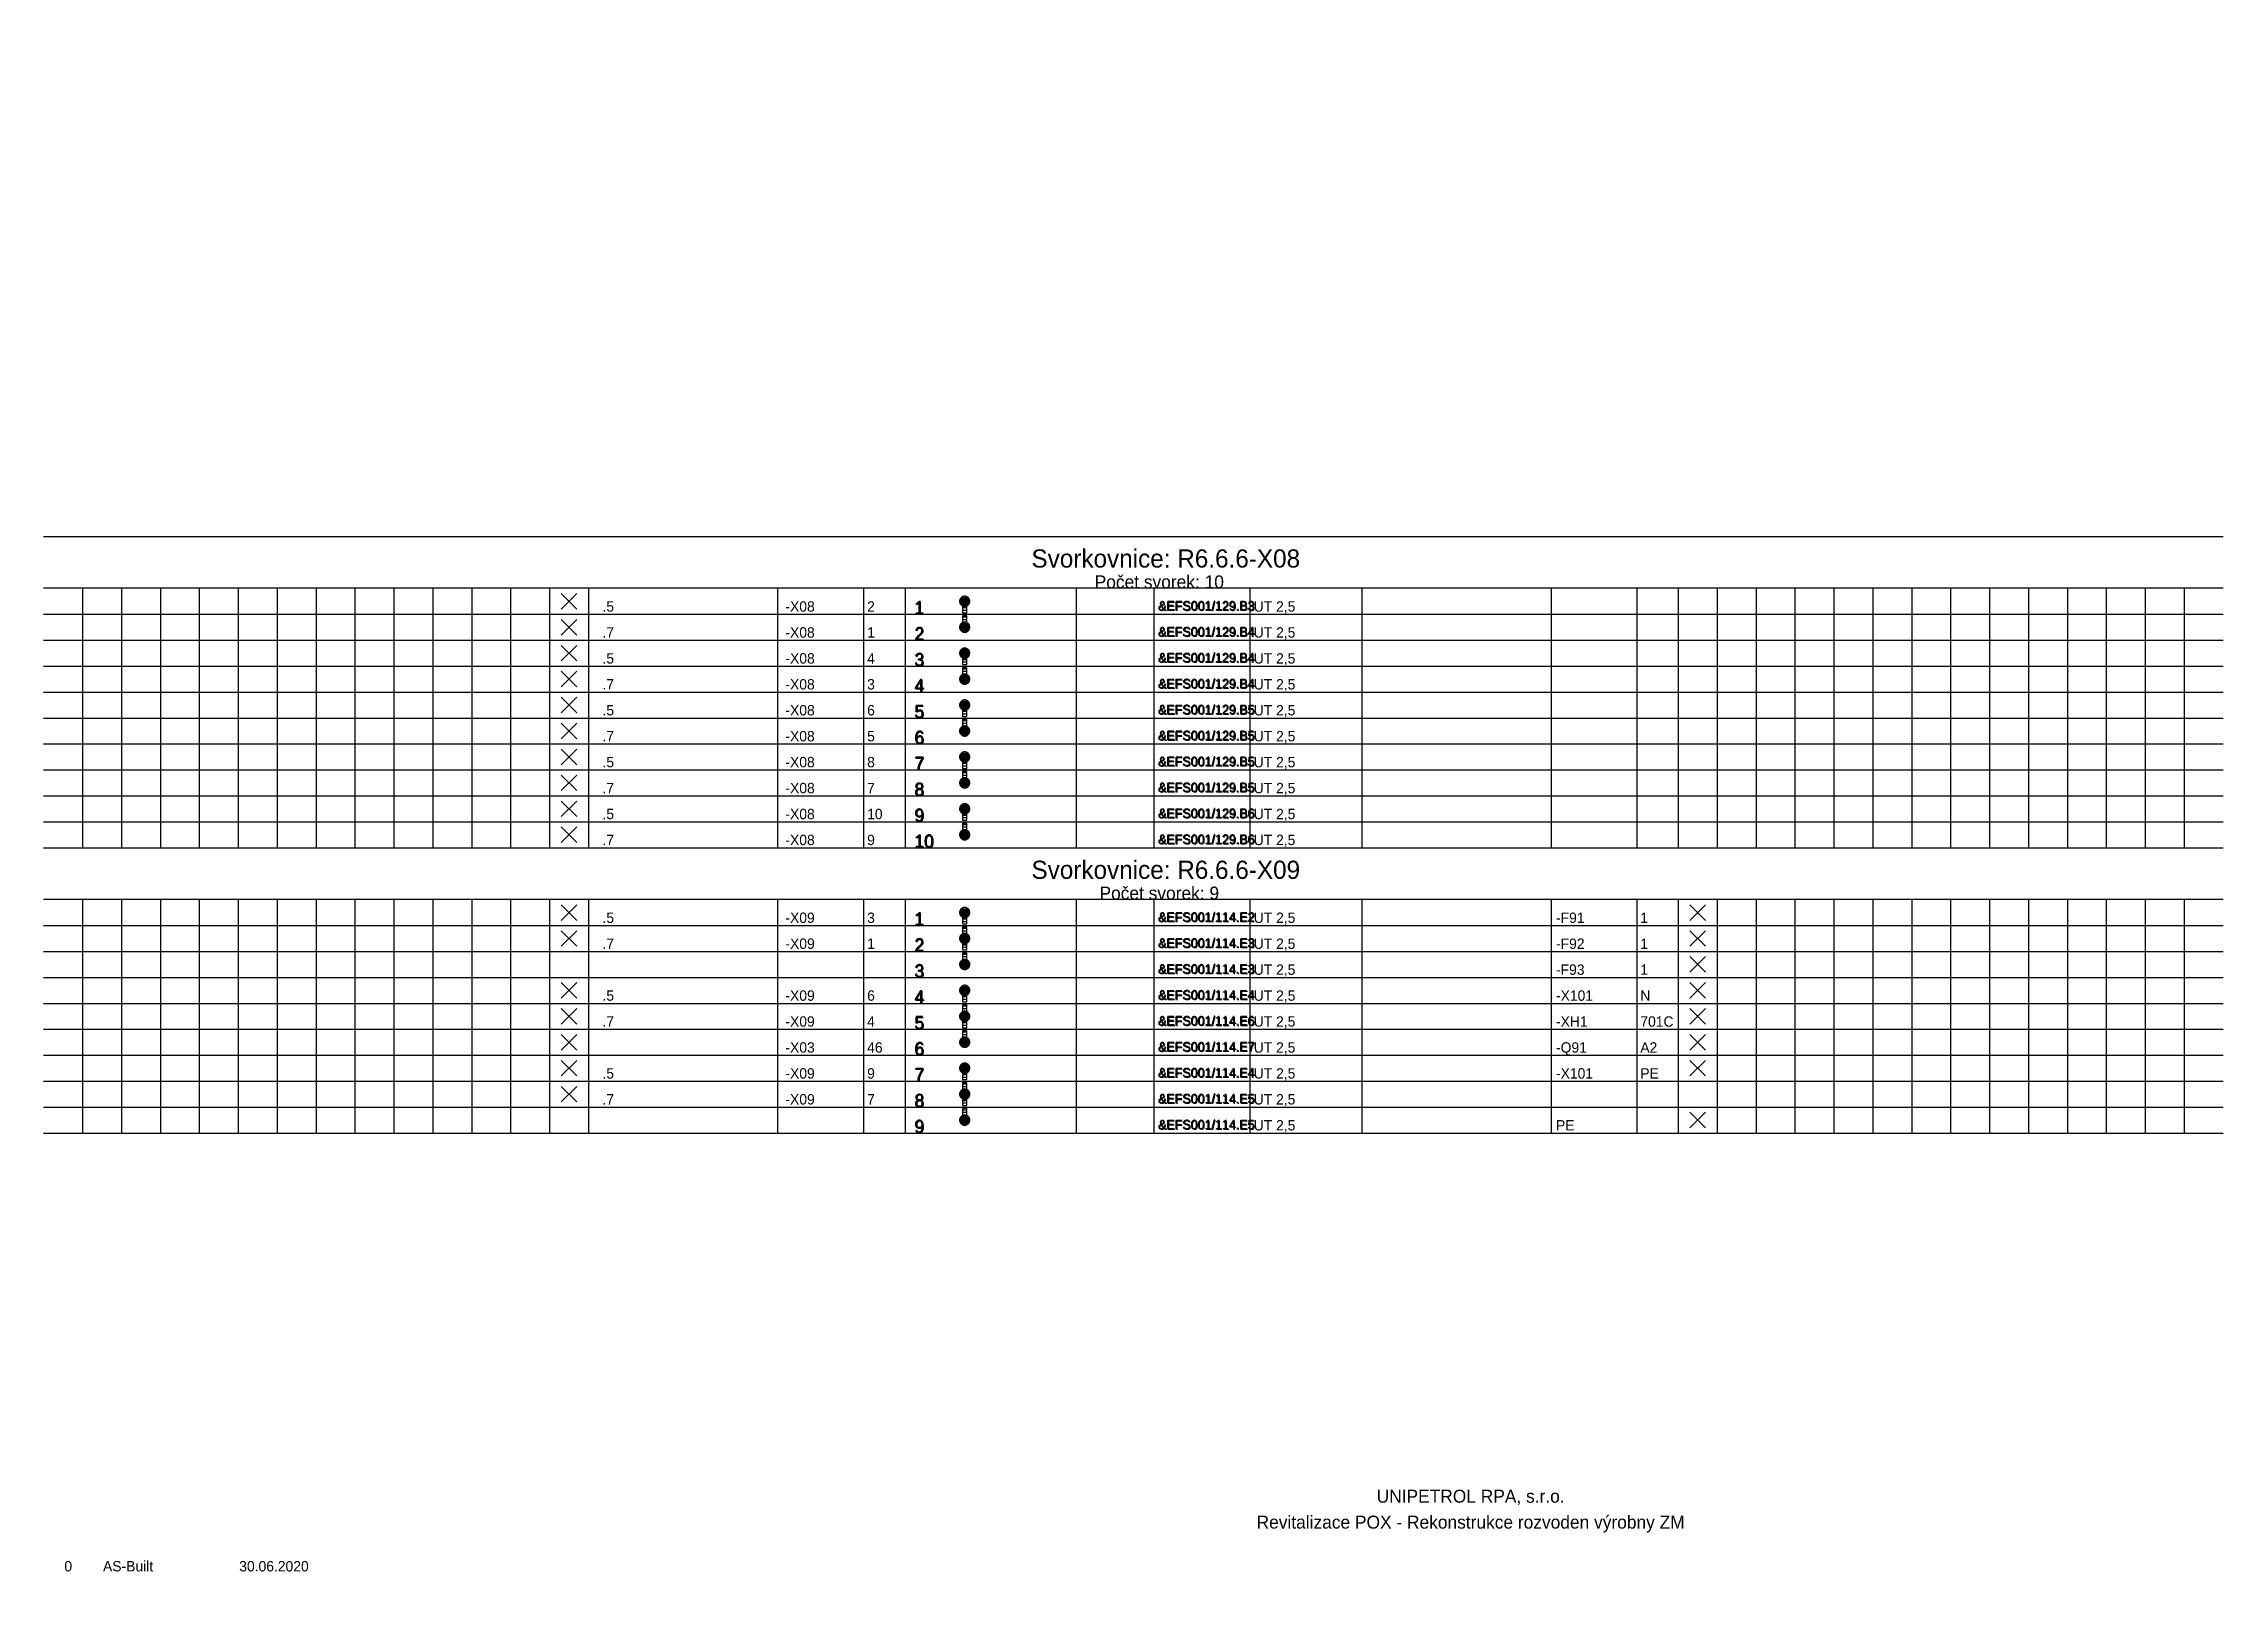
# Model space of a CAD drawing. Extents: x 0 to 420, y -1 to 300.
import ezdxf
from ezdxf.enums import TextEntityAlignment as Align

# ---------------------------------------------------------------- set-up
doc = ezdxf.new("R2010")
doc.units = 0
doc.header["$MEASUREMENT"] = 0
doc.linetypes.add('LTY1', pattern=[0])
for name, color, linetype in [('PEN1', 7, 'LTY1'), ('PEN2', 7, 'LTY1'), ('PEN4', 7, 'LTY1'), ('PEN5', 7, 'LTY1'), ('SYMBOL', 7, 'LTY1')]:
    doc.layers.add(name, color=color, linetype=linetype)
doc.styles.add('NORMSCHRIFT', font='normwin')

# ---------------------------------------------------------------- blocks, each defined once
blk = doc.blocks.new('_SS-BLOK-S')
at = {"layer": 'PEN5', "linetype": 'LTY1'}
for p, q in [((0, -5), (420, -5)), ((420, -15), (0, -15))]:
    blk.add_line(p, q, dxfattribs=at)
at = {"layer": 'PEN1', "style": 'NORMSCHRIFT', "flags": 8}
for tag in ['CODE_1', 'CODE_2', 'CODE_3', 'CODE_4']:
    blk.add_attdef(tag, text='', height=3.5, dxfattribs=at).set_placement((216.25, -11), align=Align.CENTER)
at = {"layer": 'PEN2', "style": 'NORMSCHRIFT', "flags": 8}
blk.add_attdef('CODE_307', text='', height=2.5, dxfattribs=at).set_placement((215, -15), align=Align.CENTER)
at = {"layer": 'PEN4', "style": 'NORMSCHRIFT', "flags": 9}
for tag in ['CODE_558', 'CODE_91']:
    blk.add_attdef(tag, (0, 0), '', height=3.5, dxfattribs=at)
blk = doc.blocks.new('_SS-VETA-S')
at = {"layer": 'PEN1', "linetype": 'LTY1'}
for p, q in [((7.5, 5), (7.5, 0)), ((15, 5), (15, 0)), ((22.5, 5), (22.5, 0)), ((30, 5), (30, 0)), ((37.5, 5), (37.5, 0)), ((45, 5), (45, 0)), ((52.5, 5), (52.5, 0)), ((60, 5), (60, 0)), ((67.5, 5), (67.5, 0)), ((75, 5), (75, 0)), ((82.5, 5), (82.5, 0)), ((90, 5), (90, 0)), ((97.5, 5), (97.5, 0)), ((141.5, 0), (141.5, 5)), ((158, 5), (158, 0)), ((199, 5), (199, 0)), ((214, 0), (214, 5)), ((232.5, 0), (232.5, 5)), ((290.5, 5), (290.5, 0)), ((307, 5), (307, 0)), ((322.5, 5), (322.5, 0)), ((330, 5), (330, 0)), ((337.5, 5), (337.5, 0)), ((345, 5), (345, 0)), ((352.5, 5), (352.5, 0)), ((360, 5), (360, 0)), ((367.5, 5), (367.5, 0)), ((375, 5), (375, 0)), ((382.5, 5), (382.5, 0)), ((390, 5), (390, 0)), ((390, 5), (390, 0)), ((397.5, 5), (397.5, 0)), ((405, 5), (405, 0)), ((412.5, 5), (412.5, 0)), ((0, 0), (420, 0))]:
    blk.add_line(p, q, dxfattribs=at)
at = {"layer": 'PEN5', "linetype": 'LTY1'}
for p, q in [((105, 5), (105, 0)), ((166, 5), (166, 0)), ((254, 5), (254, 0)), ((315, 5), (315, 0))]:
    blk.add_line(p, q, dxfattribs=at)
at = {"layer": 'PEN2', "style": 'NORMSCHRIFT', "flags": 8}
blk.add_attdef('CODE_21', (167.95, -0.1), '', height=2.5, dxfattribs=at)
at = {"layer": 'PEN4', "style": 'NORMSCHRIFT'}
for tag, p, height, flags in [('CODE_63', (0, 0), 3.5, 9), ('CODE_91', (0, 0), 3.5, 9), ('CODE_781', (0, 0), 3.5, 9), ('CODE_782', (0, 0), 3.5, 9), ('CODE_10003', (107.7, 0.5), 2, 8), ('CODE_10001', (107.7, 0.5), 2, 8), ('CODE_10002', (107.7, 0.5), 2, 8), ('CODE_10004', (142.95, 0.5), 2, 8), ('CODE_10021', (158.7, 0.5), 2, 8), ('CODE_41', (233.2, 0.5), 2, 8), ('CODE_11003', (255.95, 0.5), 2, 8), ('CODE_11001', (255.95, 0.5), 2, 8), ('CODE_11002', (255.95, 0.5), 2, 8), ('CODE_11004', (291.45, 0.5), 2, 8), ('CODE_11021', (307.7, 0.5), 2, 8)]:
    blk.add_attdef(tag, p, '', height=height, dxfattribs=dict(at, flags=flags))
at = {"layer": 'PEN4', "style": 'NORMSCHRIFT', "flags": 8}
blk.add_attdef('CODE_45', text='', height=2, dxfattribs=at).set_placement((198.1, 0.4), align=Align.RIGHT)
blk.add_attdef('CODE_10', text='', height=1.8, dxfattribs=at).set_placement((224.2, 0.6), align=Align.CENTER)
blk = doc.blocks.new('_SS-MUST3-S')
at = {"layer": 'PEN1', "linetype": 'LTY1'}
for p, q in [((-0.975, 0.075), (-1, 0)), ((-1, 0), (-0.975, -0.075)), ((-1, 0), (1, 0)), ((-0.95, 0.25), (-0.975, 0.15)), ((-0.975, 0.15), (-0.975, 0.075)), ((-0.925, 0.325), (-0.95, 0.25)), ((-0.95, 0.25), (0.95, 0.25)), ((-0.9, 0.4), (-0.925, 0.325)), ((-0.85, 0.5), (-0.9, 0.4)), ((-0.8, 0.55), (-0.85, 0.5)), ((-0.85, 0.5), (0.85, 0.5)), ((-0.75, 0.625), (-0.8, 0.55)), ((-0.7, 0.7), (-0.75, 0.625)), ((-0.625, 0.75), (-0.7, 0.7)), ((-0.55, 0.8), (-0.625, 0.75)), ((-0.625, 0.75), (0.625, 0.75)), ((-0.5, 0.85), (-0.55, 0.8)), ((-0.4, 0.9), (-0.5, 0.85)), ((-0.325, 0.925), (-0.4, 0.9)), ((-0.4, 0), (-0.4, -2.2)), ((0.4, 0), (-0.4, 0)), ((-0.25, 0.95), (-0.325, 0.925)), ((-0.15, 0.975), (-0.25, 0.95)), ((-0.075, 0.975), (-0.15, 0.975)), ((0, 1), (-0.075, 0.975)), ((0.075, 0.975), (0, 1)), ((0.15, 0.975), (0.075, 0.975)), ((0.25, 0.95), (0.15, 0.975)), ((0.325, 0.925), (0.25, 0.95)), ((0.4, 0.9), (0.325, 0.925)), ((0.5, 0.85), (0.4, 0.9)), ((0.4, -2.2), (0.4, 0)), ((0.55, 0.8), (0.5, 0.85)), ((0.625, 0.75), (0.55, 0.8)), ((0.7, 0.7), (0.625, 0.75)), ((0.75, 0.625), (0.7, 0.7)), ((0.8, 0.55), (0.75, 0.625)), ((0.85, 0.5), (0.8, 0.55)), ((0.9, 0.4), (0.85, 0.5)), ((0.925, 0.325), (0.9, 0.4)), ((0.95, 0.25), (0.925, 0.325)), ((0.975, 0.15), (0.95, 0.25)), ((0.975, 0.075), (0.975, 0.15)), ((1, 0), (0.975, 0.075)), ((0.975, -0.075), (1, 0)), ((-0.975, -0.075), (-0.975, -0.15)), ((-0.975, -0.15), (-0.95, -0.25)), ((-0.95, -0.25), (-0.925, -0.325)), ((-0.95, -0.25), (0.95, -0.25)), ((-0.925, -0.325), (-0.9, -0.4)), ((-0.9, -0.4), (-0.85, -0.5)), ((-0.85, -0.5), (-0.8, -0.55)), ((-0.85, -0.5), (0.85, -0.5)), ((-0.8, -0.55), (-0.75, -0.625)), ((-0.75, -0.625), (-0.7, -0.7)), ((-0.7, -0.7), (-0.625, -0.75)), ((-0.625, -0.75), (-0.55, -0.8)), ((-0.625, -0.75), (0.625, -0.75)), ((-0.55, -0.8), (-0.5, -0.85)), ((-0.5, -0.85), (-0.4, -0.9)), ((-0.4, -0.2), (0.4, -0.2)), ((-0.4, -0.7), (0.4, -0.7)), ((-0.4, -0.9), (-0.325, -0.925)), ((-0.4, -1.2), (0.4, -1.2)), ((-0.4, -1.7), (0.4, -1.7)), ((-0.4, -2.2), (0.4, -2.2)), ((-0.4, -2.2), (0.4, -2.2)), ((-0.325, -0.925), (-0.25, -0.95)), ((-0.25, -0.95), (-0.15, -0.975)), ((-0.15, -0.975), (-0.075, -0.975)), ((-0.075, -0.975), (0, -1)), ((0, -1), (0.075, -0.975)), ((0.075, -0.975), (0.15, -0.975)), ((0.15, -0.975), (0.25, -0.95)), ((0.25, -0.95), (0.325, -0.925)), ((0.325, -0.925), (0.4, -0.9)), ((0.4, -0.9), (0.5, -0.85)), ((0.5, -0.85), (0.55, -0.8)), ((0.55, -0.8), (0.625, -0.75)), ((0.625, -0.75), (0.7, -0.7)), ((0.7, -0.7), (0.75, -0.625)), ((0.75, -0.625), (0.8, -0.55)), ((0.8, -0.55), (0.85, -0.5)), ((0.85, -0.5), (0.9, -0.4)), ((0.9, -0.4), (0.925, -0.325)), ((0.925, -0.325), (0.95, -0.25)), ((0.95, -0.25), (0.975, -0.15)), ((0.975, -0.15), (0.975, -0.075))]:
    blk.add_line(p, q, dxfattribs=at)
blk = doc.blocks.new('_SS-MUST1-S')
at = {"layer": 'PEN1', "linetype": 'LTY1'}
for p, q in [((-0.975, 0.075), (-1, 0)), ((-1, 0), (-0.975, -0.075)), ((-1, 0), (1, 0)), ((-0.95, 0.25), (-0.975, 0.15)), ((-0.975, 0.15), (-0.975, 0.075)), ((-0.925, 0.325), (-0.95, 0.25)), ((-0.95, 0.25), (0.95, 0.25)), ((-0.9, 0.4), (-0.925, 0.325)), ((-0.85, 0.5), (-0.9, 0.4)), ((-0.8, 0.55), (-0.85, 0.5)), ((-0.85, 0.5), (0.85, 0.5)), ((-0.75, 0.625), (-0.8, 0.55)), ((-0.7, 0.7), (-0.75, 0.625)), ((-0.625, 0.75), (-0.7, 0.7)), ((-0.55, 0.8), (-0.625, 0.75)), ((-0.625, 0.75), (0.625, 0.75)), ((-0.5, 0.85), (-0.55, 0.8)), ((-0.4, 0.9), (-0.5, 0.85)), ((-0.4, 2.2), (-0.4, 0)), ((0.4, 2.2), (-0.4, 2.2)), ((-0.4, 2), (0.4, 2)), ((-0.4, 1.5), (0.4, 1.5)), ((-0.4, 1), (0.4, 1)), ((-0.325, 0.925), (-0.4, 0.9)), ((-0.4, 0.5), (0.4, 0.5)), ((-0.4, 0), (0.4, 0)), ((-0.4, 0), (0.4, 0)), ((-0.25, 0.95), (-0.325, 0.925)), ((-0.15, 0.975), (-0.25, 0.95)), ((-0.075, 0.975), (-0.15, 0.975)), ((0, 1), (-0.075, 0.975)), ((0.075, 0.975), (0, 1)), ((0.15, 0.975), (0.075, 0.975)), ((0.25, 0.95), (0.15, 0.975)), ((0.325, 0.925), (0.25, 0.95)), ((0.4, 0.9), (0.325, 0.925)), ((0.4, 0), (0.4, 2.2)), ((0.5, 0.85), (0.4, 0.9)), ((0.55, 0.8), (0.5, 0.85)), ((0.625, 0.75), (0.55, 0.8)), ((0.7, 0.7), (0.625, 0.75)), ((0.75, 0.625), (0.7, 0.7)), ((0.8, 0.55), (0.75, 0.625)), ((0.85, 0.5), (0.8, 0.55)), ((0.9, 0.4), (0.85, 0.5)), ((0.925, 0.325), (0.9, 0.4)), ((0.95, 0.25), (0.925, 0.325)), ((0.975, 0.15), (0.95, 0.25)), ((0.975, 0.075), (0.975, 0.15)), ((1, 0), (0.975, 0.075)), ((0.975, -0.075), (1, 0)), ((-0.975, -0.075), (-0.975, -0.15)), ((-0.975, -0.15), (-0.95, -0.25)), ((-0.95, -0.25), (-0.925, -0.325)), ((-0.95, -0.25), (0.95, -0.25)), ((-0.925, -0.325), (-0.9, -0.4)), ((-0.9, -0.4), (-0.85, -0.5)), ((-0.85, -0.5), (-0.8, -0.55)), ((-0.85, -0.5), (0.85, -0.5)), ((-0.8, -0.55), (-0.75, -0.625)), ((-0.75, -0.625), (-0.7, -0.7)), ((-0.7, -0.7), (-0.625, -0.75)), ((-0.625, -0.75), (-0.55, -0.8)), ((-0.625, -0.75), (0.625, -0.75)), ((-0.55, -0.8), (-0.5, -0.85)), ((-0.5, -0.85), (-0.4, -0.9)), ((-0.4, -0.9), (-0.325, -0.925)), ((-0.325, -0.925), (-0.25, -0.95)), ((-0.25, -0.95), (-0.15, -0.975)), ((-0.15, -0.975), (-0.075, -0.975)), ((-0.075, -0.975), (0, -1)), ((0, -1), (0.075, -0.975)), ((0.075, -0.975), (0.15, -0.975)), ((0.15, -0.975), (0.25, -0.95)), ((0.25, -0.95), (0.325, -0.925)), ((0.325, -0.925), (0.4, -0.9)), ((0.4, -0.9), (0.5, -0.85)), ((0.5, -0.85), (0.55, -0.8)), ((0.55, -0.8), (0.625, -0.75)), ((0.625, -0.75), (0.7, -0.7)), ((0.7, -0.7), (0.75, -0.625)), ((0.75, -0.625), (0.8, -0.55)), ((0.8, -0.55), (0.85, -0.5)), ((0.85, -0.5), (0.9, -0.4)), ((0.9, -0.4), (0.925, -0.325)), ((0.925, -0.325), (0.95, -0.25)), ((0.95, -0.25), (0.975, -0.15)), ((0.975, -0.15), (0.975, -0.075))]:
    blk.add_line(p, q, dxfattribs=at)
blk = doc.blocks.new('_SS-NEOZN-S')
at = {"layer": 'PEN2', "linetype": 'LTY1'}
for p, q in [((-4, 1), (-1, 4)), ((-4, 4), (-1, 1))]:
    blk.add_line(p, q, dxfattribs=at)
blk = doc.blocks.new('_9-REV')
at = {"layer": 'PEN4', "style": 'NORMSCHRIFT', "flags": 8}
blk.add_attdef('CODE_12778', text='', height=2, dxfattribs=at).set_placement((-0.25, 0.5), align=Align.CENTER)
at = {"layer": 'PEN4', "style": 'NORMSCHRIFT'}
for tag, p, height, flags in [('CODE_5902', (0, 0), 3.5, 9), ('CODE_12783', (6.45, 0.5), 2, 8), ('CODE_12782', (32.7, 0.5), 2, 8)]:
    blk.add_attdef(tag, p, '', height=height, dxfattribs=dict(at, flags=flags))

msp = doc.modelspace()

# ---------------------------------------------------------------- block references
at = {"layer": 'SYMBOL'}
for name, p in [('_SS-BLOK-S', (0, 210)), ('_SS-NEOZN-S', (103.75, 190)), ('_SS-MUST3-S', (177.5, 192.5)), ('_SS-MUST1-S', (177.5, 187.5)), ('_SS-NEOZN-S', (103.75, 185)), ('_SS-NEOZN-S', (103.75, 180)), ('_SS-MUST3-S', (177.5, 182.5)), ('_SS-NEOZN-S', (103.75, 175)), ('_SS-MUST1-S', (177.5, 177.5)), ('_SS-NEOZN-S', (103.75, 170)), ('_SS-MUST3-S', (177.5, 172.5)), ('_SS-NEOZN-S', (103.75, 165)), ('_SS-MUST1-S', (177.5, 167.5)), ('_SS-NEOZN-S', (103.75, 160)), ('_SS-MUST3-S', (177.5, 162.5)), ('_SS-MUST1-S', (177.5, 157.5)), ('_SS-NEOZN-S', (103.75, 155)), ('_SS-NEOZN-S', (103.75, 150)), ('_SS-MUST3-S', (177.5, 152.5)), ('_SS-NEOZN-S', (103.75, 145)), ('_SS-MUST1-S', (177.5, 147.5)), ('_SS-BLOK-S', (0, 150)), ('_SS-NEOZN-S', (103.75, 130)), ('_SS-MUST3-S', (177.5, 132.5)), ('_SS-NEOZN-S', (321.25, 130)), ('_SS-NEOZN-S', (103.75, 125)), ('_SS-MUST1-S', (177.5, 127.5)), ('_SS-MUST3-S', (177.5, 127.5)), ('_SS-NEOZN-S', (321.25, 125)), ('_SS-MUST1-S', (177.5, 122.5)), ('_SS-NEOZN-S', (321.25, 120)), ('_SS-NEOZN-S', (103.75, 115)), ('_SS-MUST3-S', (177.5, 117.5)), ('_SS-NEOZN-S', (321.25, 115)), ('_SS-NEOZN-S', (103.75, 110)), ('_SS-MUST1-S', (177.5, 112.5)), ('_SS-MUST3-S', (177.5, 112.5)), ('_SS-NEOZN-S', (321.25, 110)), ('_SS-MUST1-S', (177.5, 107.5)), ('_SS-NEOZN-S', (103.75, 105)), ('_SS-NEOZN-S', (321.25, 105)), ('_SS-NEOZN-S', (103.75, 100)), ('_SS-MUST3-S', (177.5, 102.5)), ('_SS-NEOZN-S', (321.25, 100)), ('_SS-NEOZN-S', (103.75, 95)), ('_SS-MUST1-S', (177.5, 97.5)), ('_SS-MUST3-S', (177.5, 97.5)), ('_SS-MUST1-S', (177.5, 92.5)), ('_SS-NEOZN-S', (321.25, 90))]:
    msp.add_blockref(name, p, dxfattribs=at)
for name, p, values in [('_SS-VETA-S', (0, 190), {'CODE_21': '1', 'CODE_10': '&EFS001/129.B3', 'CODE_10004': '-X08', 'CODE_10021': '2', 'CODE_41': 'UT 2,5'}), ('_SS-VETA-S', (0, 185), {'CODE_21': '2', 'CODE_10': '&EFS001/129.B4', 'CODE_10004': '-X08', 'CODE_10021': '1', 'CODE_41': 'UT 2,5'}), ('_SS-VETA-S', (0, 180), {'CODE_21': '3', 'CODE_10': '&EFS001/129.B4', 'CODE_10004': '-X08', 'CODE_10021': '4', 'CODE_41': 'UT 2,5'}), ('_SS-VETA-S', (0, 175), {'CODE_21': '4', 'CODE_10': '&EFS001/129.B4', 'CODE_10004': '-X08', 'CODE_10021': '3', 'CODE_41': 'UT 2,5'}), ('_SS-VETA-S', (0, 170), {'CODE_21': '5', 'CODE_10': '&EFS001/129.B5', 'CODE_10004': '-X08', 'CODE_10021': '6', 'CODE_41': 'UT 2,5'}), ('_SS-VETA-S', (0, 165), {'CODE_21': '6', 'CODE_10': '&EFS001/129.B5', 'CODE_10004': '-X08', 'CODE_10021': '5', 'CODE_41': 'UT 2,5'}), ('_SS-VETA-S', (0, 160), {'CODE_21': '7', 'CODE_10': '&EFS001/129.B5', 'CODE_10004': '-X08', 'CODE_10021': '8', 'CODE_41': 'UT 2,5'}), ('_SS-VETA-S', (0, 155), {'CODE_21': '8', 'CODE_10': '&EFS001/129.B5', 'CODE_10004': '-X08', 'CODE_10021': '7', 'CODE_41': 'UT 2,5'}), ('_SS-VETA-S', (0, 150), {'CODE_21': '9', 'CODE_10': '&EFS001/129.B6', 'CODE_10004': '-X08', 'CODE_10021': '10', 'CODE_41': 'UT 2,5'}), ('_SS-VETA-S', (0, 145), {'CODE_21': '10', 'CODE_10': '&EFS001/129.B6', 'CODE_10004': '-X08', 'CODE_10021': '9', 'CODE_41': 'UT 2,5'}), ('_SS-VETA-S', (0, 130), {'CODE_21': '1', 'CODE_10': '&EFS001/114.E2', 'CODE_10004': '-X09', 'CODE_10021': '3', 'CODE_11004': '-F91', 'CODE_11021': '1', 'CODE_41': 'UT 2,5'}), ('_SS-VETA-S', (0, 125), {'CODE_21': '2', 'CODE_10': '&EFS001/114.E3', 'CODE_10004': '-X09', 'CODE_10021': '1', 'CODE_11004': '-F92', 'CODE_11021': '1', 'CODE_41': 'UT 2,5'}), ('_SS-VETA-S', (0, 120), {'CODE_21': '3', 'CODE_10': '&EFS001/114.E3', 'CODE_11004': '-F93', 'CODE_11021': '1', 'CODE_41': 'UT 2,5'}), ('_SS-VETA-S', (0, 115), {'CODE_21': '4', 'CODE_10': '&EFS001/114.E4', 'CODE_10004': '-X09', 'CODE_10021': '6', 'CODE_11004': '-X101', 'CODE_11021': 'N', 'CODE_41': 'UT 2,5'}), ('_SS-VETA-S', (0, 110), {'CODE_21': '5', 'CODE_10': '&EFS001/114.E6', 'CODE_10004': '-X09', 'CODE_10021': '4', 'CODE_11004': '-XH1', 'CODE_11021': '701C', 'CODE_41': 'UT 2,5'}), ('_SS-VETA-S', (0, 105), {'CODE_21': '6', 'CODE_10': '&EFS001/114.E7', 'CODE_10004': '-X03', 'CODE_10021': '46', 'CODE_11004': '-Q91', 'CODE_11021': 'A2', 'CODE_41': 'UT 2,5'}), ('_SS-VETA-S', (0, 100), {'CODE_21': '7', 'CODE_10': '&EFS001/114.E4', 'CODE_10004': '-X09', 'CODE_10021': '9', 'CODE_11004': '-X101', 'CODE_11021': 'PE', 'CODE_41': 'UT 2,5'}), ('_SS-VETA-S', (0, 95), {'CODE_21': '8', 'CODE_10': '&EFS001/114.E5', 'CODE_10004': '-X09', 'CODE_10021': '7', 'CODE_41': 'UT 2,5'}), ('_SS-VETA-S', (0, 90), {'CODE_21': '9', 'CODE_10': '&EFS001/114.E5', 'CODE_11004': 'PE', 'CODE_41': 'UT 2,5'}), ('_9-REV', (5, 5), {'CODE_12778': '0', 'CODE_12783': 'AS-Built', 'CODE_12782': '30.06.2020'})]:
    msp.add_blockref(name, p, dxfattribs=at).add_auto_attribs(values)

# ---------------------------------------------------------------- texts
at = {"layer": 'PEN1', "style": 'NORMSCHRIFT'}
for s, p in [('Svorkovnice: R6.6.6-X08', (216.25, 199)), ('Svorkovnice: R6.6.6-X09', (216.25, 139))]:
    msp.add_text(s, height=3.5, dxfattribs=at).set_placement(p, align=Align.CENTER)
at = {"layer": 'PEN2', "style": 'NORMSCHRIFT'}
for s, p in [('Počet svorek: 10', (215, 195)), ('Počet svorek: 9', (215, 135)), ('UNIPETROL RPA, s.r.o.', (275, 18.75)), ('Revitalizace POX - Rekonstrukce rozvoden výrobny ZM', (275, 13.75))]:
    msp.add_text(s, height=2.5, dxfattribs=at).set_placement(p, align=Align.CENTER)
for s, p in [('1', (167.75, 190)), ('1', (167.85, 190.1)), ('2', (167.75, 185)), ('2', (167.85, 185.1)), ('3', (167.75, 180)), ('3', (167.85, 180.1)), ('4', (167.75, 175)), ('4', (167.85, 175.1)), ('5', (167.75, 170)), ('5', (167.85, 170.1)), ('6', (167.75, 165)), ('6', (167.85, 165.1)), ('7', (167.75, 160)), ('7', (167.85, 160.1)), ('8', (167.75, 155)), ('8', (167.85, 155.1)), ('9', (167.75, 150)), ('9', (167.85, 150.1)), ('10', (167.75, 145)), ('10', (167.85, 145.1)), ('1', (167.75, 130)), ('1', (167.85, 130.1)), ('2', (167.75, 125)), ('2', (167.85, 125.1)), ('3', (167.75, 120)), ('3', (167.85, 120.1)), ('4', (167.75, 115)), ('4', (167.85, 115.1)), ('5', (167.75, 110)), ('5', (167.85, 110.1)), ('6', (167.75, 105)), ('6', (167.85, 105.1)), ('7', (167.75, 100)), ('7', (167.85, 100.1)), ('8', (167.75, 95)), ('8', (167.85, 95.1)), ('9', (167.75, 90)), ('9', (167.85, 90.1))]:
    msp.add_text(s, height=2.5, dxfattribs=at).set_placement(p)
at = {"layer": 'PEN4', "style": 'NORMSCHRIFT'}
for s, p in [('.5', (107.7, 190.5)), ('.7', (107.7, 185.5)), ('.5', (107.7, 180.5)), ('.7', (107.7, 175.5)), ('.5', (107.7, 170.5)), ('.7', (107.7, 165.5)), ('.5', (107.7, 160.5)), ('.7', (107.7, 155.5)), ('.5', (107.7, 150.5)), ('.7', (107.7, 145.5)), ('.5', (107.7, 130.5)), ('.7', (107.7, 125.5)), ('.5', (107.7, 115.5)), ('.7', (107.7, 110.5)), ('.5', (107.7, 100.5)), ('.7', (107.7, 95.5))]:
    msp.add_text(s, height=2, dxfattribs=at).set_placement(p)
for s, p in [('&EFS001/129.B3', (224, 190.7)), ('&EFS001/129.B3', (224.1, 190.8)), ('&EFS001/129.B4', (224, 185.7)), ('&EFS001/129.B4', (224.1, 185.8)), ('&EFS001/129.B4', (224, 180.7)), ('&EFS001/129.B4', (224.1, 180.8)), ('&EFS001/129.B4', (224, 175.7)), ('&EFS001/129.B4', (224.1, 175.8)), ('&EFS001/129.B5', (224, 170.7)), ('&EFS001/129.B5', (224.1, 170.8)), ('&EFS001/129.B5', (224, 165.7)), ('&EFS001/129.B5', (224.1, 165.8)), ('&EFS001/129.B5', (224, 160.7)), ('&EFS001/129.B5', (224.1, 160.8)), ('&EFS001/129.B5', (224, 155.7)), ('&EFS001/129.B5', (224.1, 155.8)), ('&EFS001/129.B6', (224, 150.7)), ('&EFS001/129.B6', (224.1, 150.8)), ('&EFS001/129.B6', (224, 145.7)), ('&EFS001/129.B6', (224.1, 145.8)), ('&EFS001/114.E2', (224, 130.7)), ('&EFS001/114.E2', (224.1, 130.8)), ('&EFS001/114.E3', (224, 125.7)), ('&EFS001/114.E3', (224.1, 125.8)), ('&EFS001/114.E3', (224, 120.7)), ('&EFS001/114.E3', (224.1, 120.8)), ('&EFS001/114.E4', (224.1, 115.8)), ('&EFS001/114.E4', (224, 115.7)), ('&EFS001/114.E6', (224, 110.7)), ('&EFS001/114.E6', (224.1, 110.8)), ('&EFS001/114.E7', (224, 105.7)), ('&EFS001/114.E7', (224.1, 105.8)), ('&EFS001/114.E4', (224, 100.7)), ('&EFS001/114.E4', (224.1, 100.8)), ('&EFS001/114.E5', (224, 95.7)), ('&EFS001/114.E5', (224.1, 95.8)), ('&EFS001/114.E5', (224, 90.7)), ('&EFS001/114.E5', (224.1, 90.8))]:
    msp.add_text(s, height=1.8, dxfattribs=at).set_placement(p, align=Align.CENTER)

doc.saveas('drawing.dxf')
